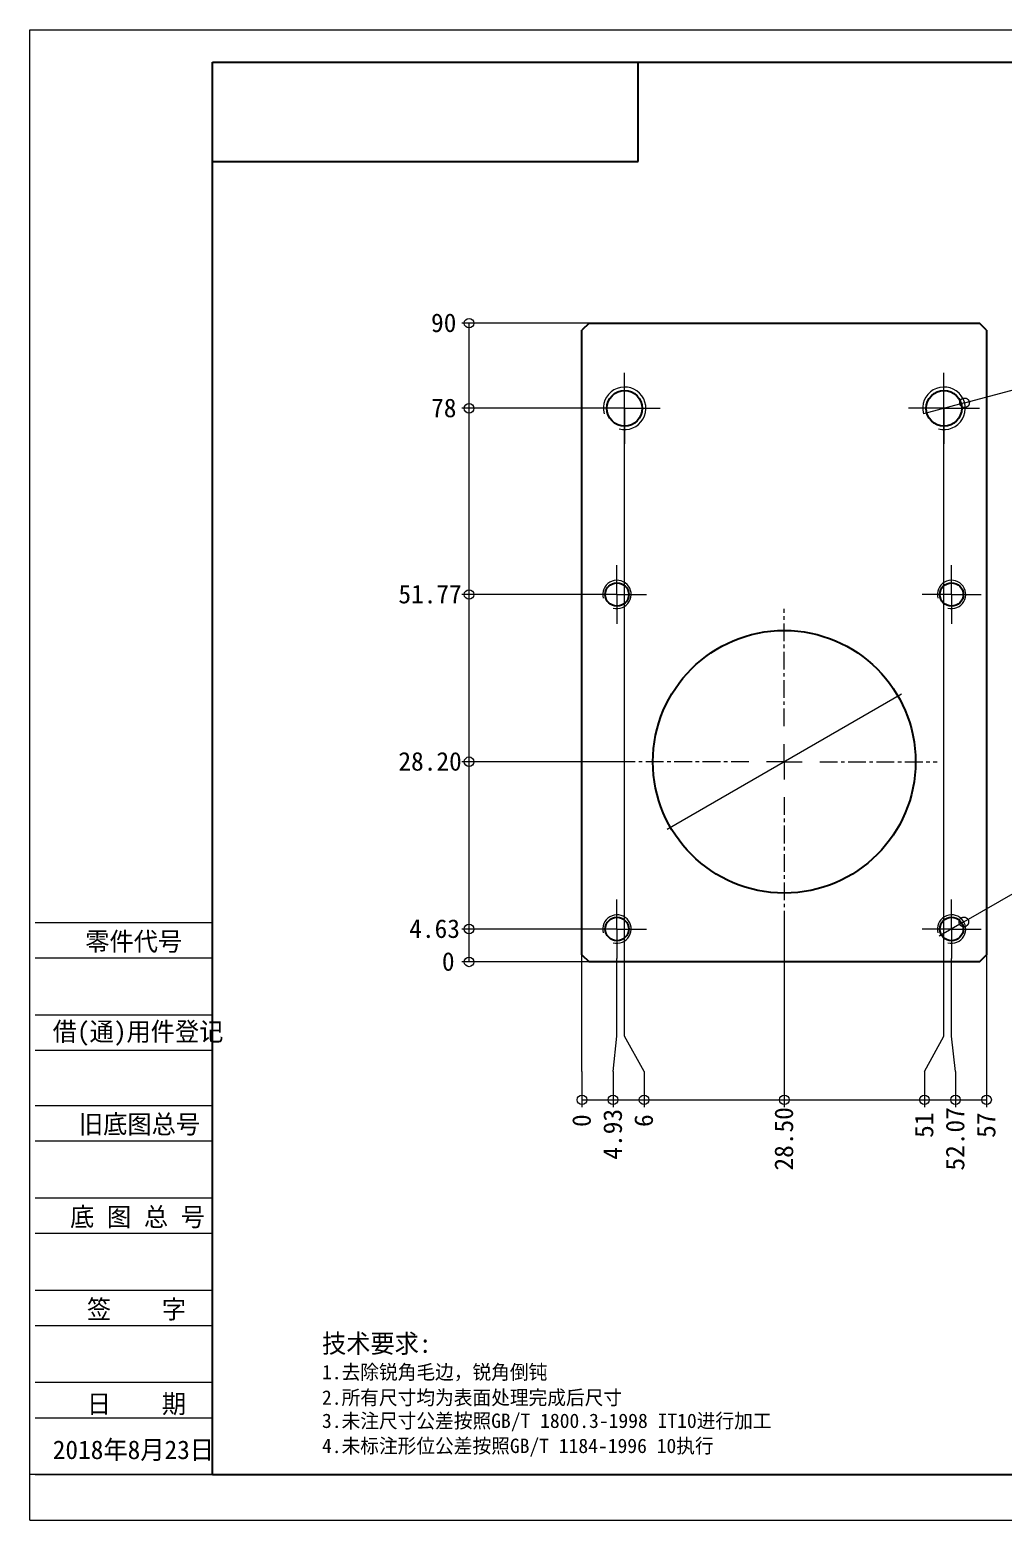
# Model space of a CAD drawing. Header units: millimetres. Extents: x -3862 to 6257, y -4684 to -2127.
# Drawn here: x 5013.5 to 5150.7, y -4683.6 to -4473.6 of the extents above; entities that cross this region are included whole.
import ezdxf

# ---------------------------------------------------------------- set-up
doc = ezdxf.new("R2010")
doc.units = ezdxf.units.MM
doc.linetypes.add('AXES', pattern=[2, 1.25, -0.25, 0.25, -0.25])
for name, color, linetype in [('10', 16, 'Continuous'), ('11', 7, 'Continuous'), ('6', 7, 'Continuous')]:
    doc.layers.add(name, color=color, linetype=linetype)

# ---------------------------------------------------------------- blocks, each defined once
blk = doc.blocks.new('*D174')
at = {"layer": '11', "color": 7, "linetype": 'Continuous', "lineweight": 13, "ltscale": 2, "insert": (79.08, 53.62), "char_height": 2.625, "attachment_point": 7, "rotation": 90}
blk.add_mtext('{ 0 }', dxfattribs=at)
blk = doc.blocks.new('*D175')
at = {"layer": '11', "color": 7, "linetype": 'Continuous', "lineweight": 13, "ltscale": 2, "insert": (107.58, 47.48), "char_height": 2.625, "attachment_point": 7, "rotation": 90}
blk.add_mtext('{ 28.50 }', dxfattribs=at)
blk = doc.blocks.new('*D176')
at = {"layer": '11', "color": 7, "linetype": 'Continuous', "lineweight": 13, "ltscale": 2, "insert": (136.08, 52.09), "char_height": 2.625, "attachment_point": 7, "rotation": 90}
blk.add_mtext('{ 57 }', dxfattribs=at)
blk = doc.blocks.new('*D177')
at = {"layer": '11', "color": 7, "linetype": 'Continuous', "lineweight": 13, "ltscale": 2, "insert": (56.27, 77.37), "char_height": 2.625, "attachment_point": 7}
blk.add_mtext('{ 0 }', dxfattribs=at)
blk = doc.blocks.new('*D178')
at = {"layer": '11', "color": 7, "linetype": 'Continuous', "lineweight": 13, "ltscale": 2, "insert": (51.67, 82), "char_height": 2.625, "attachment_point": 7}
blk.add_mtext('{ 4.63 }', dxfattribs=at)
blk = doc.blocks.new('*D179')
at = {"layer": '11', "color": 7, "linetype": 'Continuous', "lineweight": 13, "ltscale": 2, "insert": (50.14, 129.14), "char_height": 2.625, "attachment_point": 7}
blk.add_mtext('{ 51.77 }', dxfattribs=at)
blk = doc.blocks.new('*D180')
at = {"layer": '11', "color": 7, "linetype": 'Continuous', "lineweight": 13, "ltscale": 2, "insert": (50.14, 105.57), "char_height": 2.625, "attachment_point": 7}
blk.add_mtext('{ 28.20 }', dxfattribs=at)
blk = doc.blocks.new('*D181')
at = {"layer": '11', "color": 7, "linetype": 'Continuous', "lineweight": 13, "ltscale": 2, "insert": (54.75, 155.37), "char_height": 2.625, "attachment_point": 7}
blk.add_mtext('{ 78 }', dxfattribs=at)
blk = doc.blocks.new('*D182')
at = {"layer": '11', "color": 7, "linetype": 'Continuous', "lineweight": 13, "ltscale": 2, "insert": (54.74, 167.37), "char_height": 2.625, "attachment_point": 7}
blk.add_mtext('{ 90 }', dxfattribs=at)
blk = doc.blocks.new('*D183')
at = {"layer": '11', "color": 7, "linetype": 'Continuous', "lineweight": 13, "ltscale": 2, "insert": (87.83, 53.62), "char_height": 2.625, "attachment_point": 7, "rotation": 90}
blk.add_mtext('{ 6 }', dxfattribs=at)
blk = doc.blocks.new('*D184')
at = {"layer": '11', "color": 7, "linetype": 'Continuous', "lineweight": 13, "ltscale": 2, "insert": (127.33, 52.08), "char_height": 2.625, "attachment_point": 7, "rotation": 90}
blk.add_mtext('{ 51 }', dxfattribs=at)
blk = doc.blocks.new('*D185')
at = {"layer": '11', "color": 7, "linetype": 'Continuous', "lineweight": 13, "ltscale": 2, "insert": (131.71, 47.48), "char_height": 2.625, "attachment_point": 7, "rotation": 90}
blk.add_mtext('{ 52.07 }', dxfattribs=at)
blk = doc.blocks.new('*D186')
at = {"layer": '11', "color": 7, "linetype": 'Continuous', "lineweight": 13, "ltscale": 2, "insert": (83.46, 49.02), "char_height": 2.625, "attachment_point": 7, "rotation": 90}
blk.add_mtext('{ 4.93 }', dxfattribs=at)
blk = doc.blocks.new('*D213')
at = {"layer": '10', "color": 7, "linetype": 'Continuous', "lineweight": 13, "ltscale": 2, "insert": (7.81, 79.94), "char_height": 2.625, "attachment_point": 7}
blk.add_mtext('{零件代号}', dxfattribs=at)
blk = doc.blocks.new('*D214')
at = {"layer": '10', "color": 7, "linetype": 'Continuous', "lineweight": 13, "ltscale": 2, "insert": (3.22, 66.84), "char_height": 2.625, "attachment_point": 7}
blk.add_mtext('{借(通)用件登记}', dxfattribs=at)
blk = doc.blocks.new('*D215')
at = {"layer": '10', "color": 7, "linetype": 'Continuous', "lineweight": 13, "ltscale": 2, "insert": (6.92, 54.19), "char_height": 2.625, "attachment_point": 7}
blk.add_mtext('{旧底图总号}', dxfattribs=at)
blk = doc.blocks.new('*D216')
at = {"layer": '10', "color": 7, "linetype": 'Continuous', "lineweight": 13, "ltscale": 2, "insert": (5.67, 41.13), "char_height": 2.625, "attachment_point": 7}
blk.add_mtext('{底 图 总 号}', dxfattribs=at)
blk = doc.blocks.new('*D217')
at = {"layer": '10', "color": 7, "linetype": 'Continuous', "lineweight": 13, "ltscale": 2, "insert": (4.47, 28.13), "char_height": 2.625, "attachment_point": 7}
blk.add_mtext('{  签    字}', dxfattribs=at)
blk = doc.blocks.new('*D218')
at = {"layer": '10', "color": 7, "linetype": 'Continuous', "lineweight": 13, "ltscale": 2, "insert": (4.47, 14.78), "char_height": 2.625, "attachment_point": 7}
blk.add_mtext('{  日    期}', dxfattribs=at)
blk = doc.blocks.new('*D226')
at = {"layer": '10', "color": 7, "linetype": 'Continuous', "lineweight": 13, "ltscale": 2, "insert": (3.22, 8.32), "char_height": 2.625, "attachment_point": 7}
blk.add_mtext('{2018年8月23日}', dxfattribs=at)
blk = doc.blocks.new('*D236')
at = {"layer": '10', "color": 7, "linetype": 'Continuous', "lineweight": 13, "ltscale": 2, "insert": (41.16, 23.29), "char_height": 2.625, "attachment_point": 7}
blk.add_mtext('{技术要求:}', dxfattribs=at)
blk = doc.blocks.new('*D237')
at = {"layer": '10', "color": 7, "linetype": 'Continuous', "lineweight": 13, "ltscale": 2, "insert": (41.16, 19.56), "char_height": 2.027, "attachment_point": 7}
blk.add_mtext('{1.去除锐角毛边，锐角倒钝}', dxfattribs=at)
blk = doc.blocks.new('*D238')
at = {"layer": '10', "color": 7, "linetype": 'Continuous', "lineweight": 13, "ltscale": 2, "insert": (41.16, 16.03), "char_height": 2.027, "attachment_point": 7}
blk.add_mtext('{2.所有尺寸均为表面处理完成后尺寸}', dxfattribs=at)
blk = doc.blocks.new('*D239')
at = {"layer": '10', "color": 7, "linetype": 'Continuous', "lineweight": 13, "ltscale": 2, "insert": (41.16, 12.5), "char_height": 2.027, "attachment_point": 7}
blk.add_mtext('{3.未注尺寸公差按照GB/T 1800.3-1998 IT10进行加工}', dxfattribs=at)
blk = doc.blocks.new('*D240')
at = {"layer": '10', "color": 7, "linetype": 'Continuous', "lineweight": 13, "ltscale": 2, "insert": (41.16, 8.97), "char_height": 2.027, "attachment_point": 7}
blk.add_mtext('{4.未标注形位公差按照GB/T 1184-1996 10执行}', dxfattribs=at)

msp = doc.modelspace()

# ---------------------------------------------------------------- linework, layer by layer
at = {"color": 7, "linetype": 'Continuous', "lineweight": 25, "ltscale": 2}
for p, q in [((5099.278, -4492.174), (5099.278, -4478.174)), ((5039.278, -4492.174), (5099.278, -4492.174))]:
    msp.add_line(p, q, dxfattribs=at)
at = {"color": 7, "linetype": 'AXES', "lineweight": 18, "ltscale": 2}
for p, q in [((5097.345, -4524.439), (5097.345, -4521.939)), ((5142.345, -4524.439), (5142.345, -4521.939)), ((5094.845, -4526.939), (5092.345, -4526.939)), ((5099.845, -4526.939), (5102.345, -4526.939)), ((5139.845, -4526.939), (5137.345, -4526.939)), ((5144.845, -4526.939), (5147.345, -4526.939)), ((5097.345, -4529.439), (5097.345, -4531.939)), ((5142.345, -4529.439), (5142.345, -4531.939)), ((5096.275, -4550.669), (5096.275, -4549.019)), ((5143.415, -4550.669), (5143.415, -4549.019)), ((5093.775, -4553.169), (5092.125, -4553.169)), ((5098.775, -4553.169), (5100.425, -4553.169)), ((5140.915, -4553.169), (5139.265, -4553.169)), ((5145.915, -4553.169), (5147.565, -4553.169)), ((5096.275, -4555.669), (5096.275, -4557.319)), ((5119.845, -4571.739), (5119.845, -4555.189)), ((5143.415, -4555.669), (5143.415, -4557.319)), ((5114.845, -4576.739), (5098.295, -4576.739)), ((5124.845, -4576.739), (5141.395, -4576.739)), ((5119.845, -4581.739), (5119.845, -4598.289)), ((5096.275, -4597.809), (5096.275, -4596.159)), ((5143.415, -4597.809), (5143.415, -4596.159)), ((5093.775, -4600.309), (5092.125, -4600.309)), ((5098.775, -4600.309), (5100.425, -4600.309)), ((5140.915, -4600.309), (5139.265, -4600.309)), ((5145.915, -4600.309), (5147.565, -4600.309)), ((5096.275, -4602.809), (5096.275, -4604.459)), ((5143.415, -4602.809), (5143.415, -4604.459))]:
    msp.add_line(p, q, dxfattribs=at)
at = {"color": 7, "linetype": 'Continuous', "lineweight": 18, "ltscale": 2}
for p, q in [((5097.345, -4526.939), (5097.345, -4524.439)), ((5142.345, -4526.939), (5142.345, -4524.439)), ((5097.345, -4526.939), (5094.845, -4526.939)), ((5097.345, -4526.939), (5097.345, -4529.439)), ((5097.345, -4526.939), (5099.845, -4526.939)), ((5142.345, -4526.939), (5139.845, -4526.939)), ((5142.345, -4526.939), (5142.345, -4529.439)), ((5142.345, -4526.939), (5144.845, -4526.939)), ((5096.275, -4553.169), (5096.275, -4550.669)), ((5143.415, -4553.169), (5143.415, -4550.669)), ((5096.275, -4553.169), (5093.775, -4553.169)), ((5096.275, -4553.169), (5096.275, -4555.669)), ((5096.275, -4553.169), (5098.775, -4553.169)), ((5143.415, -4553.169), (5140.915, -4553.169)), ((5143.415, -4553.169), (5143.415, -4555.669)), ((5143.415, -4553.169), (5145.915, -4553.169)), ((5119.845, -4576.739), (5119.845, -4574.239)), ((5119.845, -4576.739), (5117.345, -4576.739)), ((5119.845, -4576.739), (5119.845, -4579.239)), ((5119.845, -4576.739), (5122.345, -4576.739)), ((5096.275, -4600.309), (5096.275, -4597.809)), ((5143.415, -4600.309), (5143.415, -4597.809)), ((5096.275, -4600.309), (5093.775, -4600.309)), ((5096.275, -4600.309), (5096.275, -4602.809)), ((5096.275, -4600.309), (5098.775, -4600.309)), ((5143.415, -4600.309), (5140.915, -4600.309)), ((5143.415, -4600.309), (5143.415, -4602.809)), ((5143.415, -4600.309), (5145.915, -4600.309))]:
    msp.add_line(p, q, dxfattribs=at)
at = {"color": 6}
msp.add_circle((5119.845, -4576.739), 18.5, dxfattribs=at)
at = {"layer": '11', "color": 7, "linetype": 'Continuous', "lineweight": 18, "ltscale": 2}
for p, q in [((5092.345, -4514.939), (5074.422, -4514.939)), ((5075.438, -4526.939), (5075.438, -4514.939)), ((5145.243, -4526.162), (5175.134, -4518.153)), ((5092.345, -4526.939), (5074.422, -4526.939)), ((5075.438, -4553.169), (5075.438, -4526.939)), ((5097.345, -4615.388), (5097.345, -4526.939)), ((5145.243, -4526.162), (5139.447, -4527.715)), ((5142.345, -4615.388), (5142.345, -4526.939)), ((5092.125, -4553.169), (5074.422, -4553.169)), ((5075.438, -4576.739), (5075.438, -4553.169)), ((5136.343, -4567.214), (5103.347, -4586.264)), ((5098.295, -4576.739), (5074.422, -4576.739)), ((5075.438, -4600.309), (5075.438, -4576.739)), ((5145.147, -4599.309), (5175.677, -4581.682)), ((5119.845, -4598.289), (5119.845, -4625.388)), ((5092.125, -4600.309), (5074.422, -4600.309)), ((5075.438, -4604.939), (5075.438, -4600.309)), ((5145.147, -4599.309), (5141.683, -4601.309)), ((5092.345, -4604.939), (5074.422, -4604.939)), ((5075.438, -4604.939), (5075.438, -4604.939)), ((5091.345, -4615.388), (5091.345, -4603.939)), ((5096.275, -4615.388), (5096.275, -4604.459)), ((5143.415, -4615.388), (5143.415, -4604.459)), ((5148.345, -4603.939), (5148.345, -4625.388)), ((5091.345, -4620.388), (5091.345, -4615.388)), ((5095.72, -4620.388), (5096.275, -4615.388)), ((5100.094, -4620.388), (5097.345, -4615.388)), ((5139.596, -4620.388), (5142.345, -4615.388)), ((5143.97, -4620.388), (5143.415, -4615.388)), ((5091.345, -4620.388), (5091.345, -4625.388)), ((5095.72, -4620.388), (5095.72, -4625.388)), ((5100.094, -4620.388), (5100.094, -4625.388)), ((5139.596, -4620.388), (5139.596, -4625.388)), ((5143.97, -4620.388), (5143.97, -4625.388)), ((5091.345, -4624.372), (5091.345, -4624.372)), ((5091.345, -4624.372), (5095.72, -4624.372)), ((5095.72, -4624.372), (5100.094, -4624.372)), ((5100.094, -4624.372), (5119.845, -4624.372)), ((5119.845, -4624.372), (5139.596, -4624.372)), ((5139.596, -4624.372), (5143.97, -4624.372)), ((5143.97, -4624.372), (5148.345, -4624.372))]:
    msp.add_line(p, q, dxfattribs=at)
at = {"layer": '11', "color": 7, "linetype": 'Continuous', "lineweight": 25, "ltscale": 2}
for p, q in [((5092.345, -4514.939), (5091.345, -4515.939)), ((5092.345, -4514.939), (5147.345, -4514.939)), ((5148.345, -4515.939), (5147.345, -4514.939)), ((5091.345, -4603.939), (5091.345, -4515.939)), ((5148.345, -4515.939), (5148.345, -4603.939)), ((5091.345, -4603.939), (5092.345, -4604.939)), ((5147.345, -4604.939), (5092.345, -4604.939)), ((5147.345, -4604.939), (5148.345, -4603.939))]:
    msp.add_line(p, q, dxfattribs=at)
at = {"layer": '11', "color": 7, "linetype": 'Continuous', "lineweight": 18, "ltscale": 2}
for points in [[(5144.588, -4526.338), (5144.58, -4526.302), (5144.573, -4526.266), (5144.568, -4526.23), (5144.566, -4526.193), (5144.565, -4526.156), (5144.566, -4526.12), (5144.57, -4526.083), (5144.575, -4526.047), (5144.582, -4526.011), (5144.591, -4525.975), (5144.603, -4525.94), (5144.616, -4525.906), (5144.63, -4525.872), (5144.647, -4525.84), (5144.665, -4525.808), (5144.685, -4525.777), (5144.707, -4525.747), (5144.73, -4525.719), (5144.755, -4525.692), (5144.781, -4525.666), (5144.809, -4525.642), (5144.838, -4525.619), (5144.868, -4525.598), (5144.899, -4525.579), (5144.931, -4525.561), (5144.964, -4525.545), (5144.998, -4525.531), (5145.032, -4525.518), (5145.067, -4525.508), (5145.103, -4525.499), (5145.139, -4525.493), (5145.176, -4525.488), (5145.212, -4525.485), (5145.249, -4525.485), (5145.286, -4525.486), (5145.322, -4525.489), (5145.358, -4525.495), (5145.394, -4525.502), (5145.43, -4525.511), (5145.465, -4525.522), (5145.499, -4525.535), (5145.533, -4525.55), (5145.566, -4525.567), (5145.597, -4525.585), (5145.628, -4525.605), (5145.658, -4525.627), (5145.686, -4525.65), (5145.713, -4525.675), (5145.739, -4525.701), (5145.763, -4525.728), (5145.786, -4525.757), (5145.807, -4525.787), (5145.827, -4525.818), (5145.844, -4525.85), (5145.86, -4525.883), (5145.875, -4525.917), (5145.887, -4525.952), (5145.897, -4525.987), (5145.906, -4526.023), (5145.913, -4526.059), (5145.917, -4526.095), (5145.92, -4526.132), (5145.92, -4526.169), (5145.919, -4526.205), (5145.916, -4526.242), (5145.911, -4526.278), (5145.903, -4526.314), (5145.894, -4526.35), (5145.883, -4526.385), (5145.87, -4526.419), (5145.855, -4526.453), (5145.839, -4526.485), (5145.82, -4526.517), (5145.8, -4526.548), (5145.779, -4526.577), (5145.755, -4526.606), (5145.731, -4526.633), (5145.704, -4526.659), (5145.677, -4526.683), (5145.648, -4526.706), (5145.618, -4526.727), (5145.587, -4526.746), (5145.555, -4526.764), (5145.522, -4526.78), (5145.488, -4526.794), (5145.453, -4526.807), (5145.418, -4526.817), (5145.383, -4526.826), (5145.346, -4526.832), (5145.31, -4526.837), (5145.273, -4526.839), (5145.237, -4526.84), (5145.2, -4526.839), (5145.163, -4526.835), (5145.127, -4526.83), (5145.091, -4526.823), (5145.056, -4526.814), (5145.021, -4526.803), (5144.986, -4526.79), (5144.953, -4526.775), (5144.92, -4526.758), (5144.888, -4526.74), (5144.857, -4526.72), (5144.828, -4526.698), (5144.799, -4526.675), (5144.772, -4526.65), (5144.747, -4526.624), (5144.722, -4526.596), (5144.7, -4526.568), (5144.678, -4526.538), (5144.659, -4526.507), (5144.641, -4526.474), (5144.625, -4526.441), (5144.611, -4526.408), (5144.599, -4526.373), (5144.588, -4526.338)], [(5144.56, -4599.648), (5144.543, -4599.615), (5144.527, -4599.582), (5144.513, -4599.548), (5144.501, -4599.514), (5144.491, -4599.478), (5144.483, -4599.443), (5144.476, -4599.406), (5144.472, -4599.37), (5144.47, -4599.333), (5144.47, -4599.297), (5144.471, -4599.26), (5144.475, -4599.223), (5144.48, -4599.187), (5144.488, -4599.151), (5144.497, -4599.116), (5144.509, -4599.081), (5144.522, -4599.047), (5144.537, -4599.013), (5144.554, -4598.981), (5144.573, -4598.949), (5144.593, -4598.919), (5144.615, -4598.889), (5144.639, -4598.861), (5144.664, -4598.834), (5144.69, -4598.809), (5144.718, -4598.785), (5144.747, -4598.762), (5144.777, -4598.741), (5144.808, -4598.722), (5144.841, -4598.705), (5144.874, -4598.689), (5144.908, -4598.675), (5144.942, -4598.663), (5144.978, -4598.653), (5145.013, -4598.645), (5145.05, -4598.638), (5145.086, -4598.634), (5145.123, -4598.632), (5145.159, -4598.631), (5145.196, -4598.633), (5145.232, -4598.637), (5145.269, -4598.642), (5145.305, -4598.65), (5145.34, -4598.659), (5145.375, -4598.671), (5145.409, -4598.684), (5145.443, -4598.699), (5145.475, -4598.716), (5145.507, -4598.735), (5145.537, -4598.755), (5145.567, -4598.777), (5145.595, -4598.8), (5145.622, -4598.825), (5145.647, -4598.852), (5145.671, -4598.88), (5145.694, -4598.909), (5145.715, -4598.939), (5145.734, -4598.97), (5145.751, -4599.002), (5145.767, -4599.035), (5145.781, -4599.069), (5145.793, -4599.104), (5145.803, -4599.139), (5145.811, -4599.175), (5145.818, -4599.211), (5145.822, -4599.248), (5145.824, -4599.284), (5145.825, -4599.321), (5145.823, -4599.358), (5145.819, -4599.394), (5145.814, -4599.431), (5145.806, -4599.466), (5145.797, -4599.502), (5145.785, -4599.537), (5145.772, -4599.571), (5145.757, -4599.604), (5145.74, -4599.637), (5145.721, -4599.669), (5145.701, -4599.699), (5145.679, -4599.729), (5145.656, -4599.757), (5145.631, -4599.784), (5145.604, -4599.809), (5145.576, -4599.833), (5145.547, -4599.856), (5145.517, -4599.877), (5145.486, -4599.896), (5145.454, -4599.913), (5145.42, -4599.929), (5145.387, -4599.943), (5145.352, -4599.955), (5145.317, -4599.965), (5145.281, -4599.973), (5145.245, -4599.98), (5145.208, -4599.984), (5145.172, -4599.986), (5145.135, -4599.986), (5145.098, -4599.985), (5145.062, -4599.981), (5145.025, -4599.976), (5144.989, -4599.968), (5144.954, -4599.958), (5144.919, -4599.947), (5144.885, -4599.934), (5144.851, -4599.919), (5144.819, -4599.902), (5144.787, -4599.883), (5144.757, -4599.863), (5144.727, -4599.841), (5144.699, -4599.817), (5144.672, -4599.792), (5144.647, -4599.766), (5144.623, -4599.738), (5144.6, -4599.709), (5144.579, -4599.679), (5144.56, -4599.648)]]:
    msp.add_lwpolyline(points, dxfattribs=at)
for centre in [(5075.438, -4514.939), (5075.438, -4526.939), (5075.438, -4553.169), (5075.438, -4576.739), (5075.438, -4600.309), (5075.438, -4604.939), (5091.345, -4624.372), (5095.72, -4624.372), (5100.094, -4624.372), (5119.845, -4624.372), (5139.596, -4624.372), (5143.97, -4624.372), (5148.345, -4624.372)]:
    msp.add_circle(centre, 0.678, dxfattribs=at)
at = {"layer": '11', "color": 7, "linetype": 'Continuous', "lineweight": 25, "ltscale": 2}
for centre, radius in [((5097.345, -4526.939), 2.5), ((5142.345, -4526.939), 2.5), ((5096.275, -4553.169), 1.65), ((5143.415, -4553.169), 1.65), ((5096.275, -4600.309), 1.65), ((5143.415, -4600.309), 1.65)]:
    msp.add_circle(centre, radius, dxfattribs=at)
at = {"layer": '11', "color": 7, "linetype": 'Continuous', "lineweight": 18, "ltscale": 2}
for centre, radius in [((5097.345, -4526.939), 3), ((5142.345, -4526.939), 3), ((5096.275, -4553.169), 2), ((5143.415, -4553.169), 2), ((5096.275, -4600.309), 2), ((5143.415, -4600.309), 2)]:
    msp.add_arc(centre, radius, 255, 195, dxfattribs=at)
at = {"layer": '6', "color": 7, "linetype": 'Continuous', "lineweight": 18, "ltscale": 2}
for p, q in [((5013.545, -4683.605), (5013.545, -4473.605)), ((5013.545, -4473.605), (5310.545, -4473.605)), ((5014.278, -4599.384), (5039.278, -4599.384)), ((5014.278, -4604.384), (5039.278, -4604.384)), ((5014.278, -4612.384), (5039.278, -4612.384)), ((5014.278, -4617.384), (5039.278, -4617.384)), ((5039.278, -4621.174), (5039.278, -4677.174)), ((5014.278, -4625.174), (5039.278, -4625.174)), ((5014.278, -4630.174), (5039.278, -4630.174)), ((5014.278, -4638.174), (5039.278, -4638.174)), ((5014.278, -4643.174), (5039.278, -4643.174)), ((5014.278, -4651.174), (5039.278, -4651.174)), ((5014.278, -4656.174), (5039.278, -4656.174)), ((5014.278, -4664.174), (5039.278, -4664.174)), ((5014.278, -4669.174), (5039.278, -4669.174)), ((5039.278, -4677.174), (5013.545, -4677.174)), ((5014.278, -4677.174), (5039.278, -4677.174)), ((5013.545, -4683.605), (5310.545, -4683.605))]:
    msp.add_line(p, q, dxfattribs=at)
at = {"layer": '6', "color": 7, "linetype": 'Continuous', "lineweight": 25, "ltscale": 2}
for p, q in [((5039.278, -4677.174), (5039.278, -4478.174)), ((5039.278, -4478.174), (5306.278, -4478.174)), ((5039.278, -4677.174), (5306.278, -4677.174))]:
    msp.add_line(p, q, dxfattribs=at)

# ---------------------------------------------------------------- block references
at = {"layer": '10', "color": 7}
for name in ['*D213', '*D214', '*D215', '*D216', '*D217', '*D236', '*D237', '*D218', '*D238', '*D239', '*D226', '*D240']:
    msp.add_blockref(name, (5013.552, -4683.604), dxfattribs=at)
at = {"layer": '11', "color": 7}
for name in ['*D182', '*D181', '*D179', '*D180', '*D178', '*D177', '*D186', '*D175', '*D185', '*D174', '*D183', '*D184', '*D176']:
    msp.add_blockref(name, (5013.552, -4683.604), dxfattribs=at)

doc.saveas('drawing.dxf')
